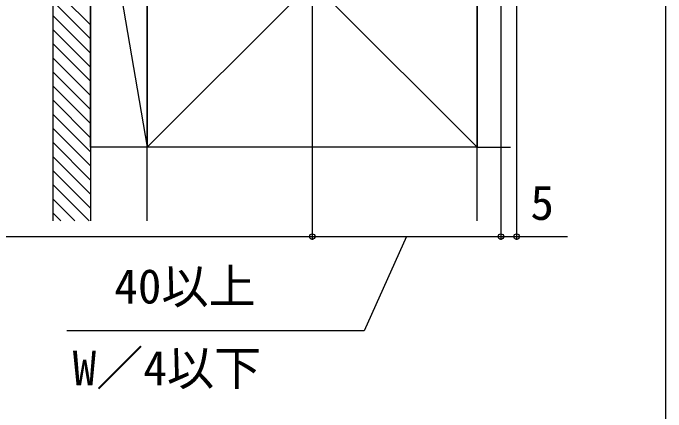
# Model space of a CAD drawing. Units: millimetres, scale not verified. Extents: x -875 to 875, y -1310 to 1300.
# Drawn here: x 667.3 to 875, y -219.3 to -92.3 of the extents above; entities that cross this region are included whole.
import ezdxf
from ezdxf.enums import TextEntityAlignment as Align

# ---------------------------------------------------------------- set-up
doc = ezdxf.new("R2010")
doc.units = ezdxf.units.MM
doc.header["$LTSCALE"] = 4
for name, color, linetype in [('0-7_YKK_D', 6, 'Continuous'), ('0-8_YKK_ZWAK', 7, 'Continuous'), ('0-9_YSS_K', 3, 'Continuous')]:
    doc.layers.add(name, color=color, linetype=linetype)
doc.styles.add('ＭＳ ゴシック', font='')
doc.styles.get('ＭＳ ゴシック').set_extended_font_data('MS Gothic')

msp = doc.modelspace()

# ---------------------------------------------------------------- linework, layer by layer
at = {"layer": '0-7_YKK_D'}
for p, q in [((827.5, 129.501), (827.5, -164.421)), ((822.5, 29.5), (822.5, -164.421)), ((822.5, 29.5), (822.5, -164.421)), ((762.5, -64.144), (762.5, -164.421)), ((762.5, -65.144), (762.5, -164.421)), ((32.5, -163.421), (762.5, -163.421)), ((762.5, -163.421), (822.5, -163.421))]:
    msp.add_line(p, q, dxfattribs=at)
for points in [[(792.5, -163.421), (778.987, -193.421), (684.475, -193.421)], [(822.5, -163.421), (827.5, -163.421), (843.693, -163.421)]]:
    msp.add_lwpolyline(points, dxfattribs=at)
for centre in [(762.5, -163.421), (762.5, -163.421), (822.5, -163.421), (822.5, -163.421), (827.5, -163.421)]:
    msp.add_circle(centre, 0.875, dxfattribs=at)
at = {"layer": '0-8_YKK_ZWAK'}
msp.add_lwpolyline([(-875, -1310), (875, -1310), (875, 1240)], dxfattribs=at)
at = {"layer": '0-9_YSS_K'}
for p, q in [((692, -30), (710, -135)), ((815, -30), (710, -135)), ((710, -30), (815, -135)), ((710, -158.421), (710, -30)), ((815, -158.421), (815, -30)), ((680, -87.5), (680, -158.421)), ((692, -100.525), (680, -88.525)), ((692, -96.035), (683.465, -87.5)), ((692, -87.5), (692, -158.421)), ((692, -105.015), (680, -93.015)), ((692, -109.505), (680, -97.505)), ((692, -113.995), (680, -101.995)), ((692, -118.486), (680, -106.486)), ((692, -122.976), (680, -110.976)), ((692, -127.466), (680, -115.466)), ((692, -131.956), (680, -119.956)), ((692, -136.446), (680, -124.446)), ((692, -140.936), (680, -128.936)), ((692, -145.426), (680, -133.426)), ((815, -135), (825.583, -135)), ((692, -149.916), (680, -137.916)), ((692, -154.407), (680, -142.407)), ((691.524, -158.421), (680, -146.897)), ((687.034, -158.421), (680, -151.387)), ((682.544, -158.421), (680, -155.877))]:
    msp.add_line(p, q, dxfattribs=at)
for points in [[(710, -135), (692, -135), (692, -30), (710, -30)], [(815, -135), (710, -135), (710, -30), (815, -30)]]:
    msp.add_lwpolyline(points, close=True, dxfattribs=at)

# ---------------------------------------------------------------- texts
at = {"layer": '0-7_YKK_D', "style": 'ＭＳ ゴシック'}
for s, p in [('5', (831.892, -161.421)), ('40以上', (699.558, -188.037)), ('W／4以下', (686.305, -214.06))]:
    msp.add_text(s, height=11, dxfattribs=at).set_placement(p, align=Align.BOTTOM_LEFT)

doc.saveas('drawing.dxf')
